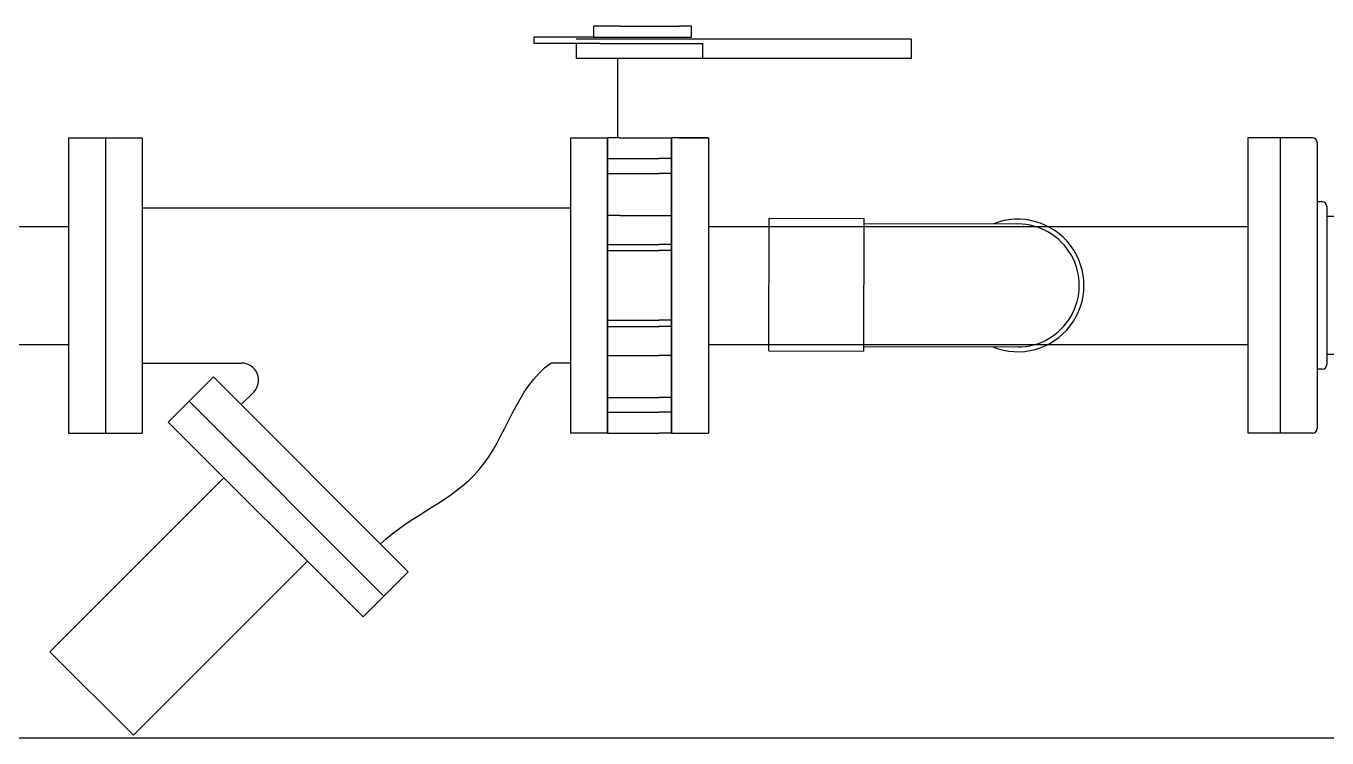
# Model space of a CAD drawing. Header units: inches. Extents: x 2163 to 2605, y 1222 to 1501.
# Drawn here: x 2457.94 to 2490.98, y 1290.96 to 1309.04 of the extents above; entities that cross this region are included whole.
import ezdxf

# ---------------------------------------------------------------- set-up
doc = ezdxf.new("R2010")
doc.units = ezdxf.units.IN
doc.header["$MEASUREMENT"] = 0
doc.layers.add('WDPUMP', color=7, linetype='Continuous')
doc.layers.add('WSPUMP', color=7, linetype='Continuous')

msp = doc.modelspace()

# ---------------------------------------------------------------- linework, layer by layer
at = {"color": 0, "linetype": 'Continuous'}
msp.add_line((2397.5399, 1290.9578), (2514.9149, 1290.9578), dxfattribs=at)
msp.add_line((2397.5399, 1290.9578), (2514.9149, 1290.9578), dxfattribs=at)
at = {"layer": 'WDPUMP', "color": 0, "linetype": 'Continuous'}
for p, q in [((2473.028, 1309.0404), (2474.528, 1309.0404)), ((2470.8365, 1308.7572), (2470.8365, 1308.5927)), ((2472.3569, 1308.7572), (2470.8365, 1308.7572)), ((2472.5146, 1308.5927), (2470.8365, 1308.5927)), ((2473.028, 1308.7061), (2471.9161, 1308.7061)), ((2471.9161, 1308.5927), (2471.9161, 1308.2126)), ((2472.5146, 1308.5927), (2475.1308, 1308.5927)), ((2473.028, 1308.7572), (2474.528, 1308.7572)), ((2474.528, 1308.7061), (2473.028, 1308.7061)), ((2480.4236, 1308.7061), (2474.528, 1308.7061)), ((2475.1308, 1308.2126), (2475.1308, 1308.5927)), ((2480.4236, 1308.7061), (2480.4236, 1308.2126)), ((2472.9043, 1308.2126), (2471.9161, 1308.2126)), ((2473.028, 1308.2126), (2471.9161, 1308.2126)), ((2472.9626, 1308.2126), (2472.9626, 1306.204)), ((2474.528, 1308.2126), (2473.028, 1308.2126)), ((2480.4236, 1308.2126), (2474.528, 1308.2126)), ((2459.0203, 1306.2012), (2459.0203, 1298.7012)), ((2459.0203, 1306.2012), (2459.9578, 1306.2012)), ((2459.9578, 1306.2012), (2459.9578, 1298.7012)), ((2459.9578, 1306.2012), (2460.8953, 1306.2012)), ((2460.8953, 1306.2012), (2460.8953, 1298.7012)), ((2471.7703, 1306.2012), (2471.7703, 1298.7012)), ((2471.7703, 1306.2012), (2472.7078, 1306.2012)), ((2473.028, 1306.204), (2472.7078, 1306.204)), ((2472.7078, 1305.6732), (2472.7078, 1306.204)), ((2472.7078, 1306.2012), (2472.7078, 1298.7012)), ((2473.028, 1306.204), (2474.0189, 1306.204)), ((2474.0189, 1306.204), (2474.3391, 1306.204)), ((2474.3391, 1305.6732), (2474.3391, 1306.204)), ((2474.3391, 1306.2012), (2474.3391, 1298.7012)), ((2475.2766, 1306.2012), (2474.3391, 1306.2012)), ((2474.528, 1306.2012), (2475.2766, 1306.2012)), ((2475.2766, 1306.2012), (2475.2766, 1298.7012)), ((2475.2766, 1306.2012), (2475.2766, 1298.7012)), ((2489.7946, 1306.2012), (2488.9746, 1306.2012)), ((2488.9746, 1306.2012), (2488.9746, 1298.7012)), ((2490.6146, 1306.2012), (2489.7946, 1306.2012)), ((2489.7946, 1306.2012), (2489.7946, 1298.7012)), ((2490.7346, 1306.0812), (2490.7346, 1298.8212)), ((2472.7078, 1305.6732), (2473.028, 1305.6732)), ((2472.7078, 1305.2977), (2472.7078, 1305.6732)), ((2473.028, 1305.6732), (2474.0189, 1305.6732)), ((2474.3391, 1305.6732), (2474.0189, 1305.6732)), ((2474.3391, 1305.2977), (2474.3391, 1305.6732)), ((2472.7078, 1305.2977), (2473.028, 1305.2977)), ((2472.7078, 1304.2305), (2472.7078, 1305.2977)), ((2473.028, 1305.2977), (2474.0189, 1305.2977)), ((2474.3391, 1305.2977), (2474.0189, 1305.2977)), ((2474.3391, 1304.2305), (2474.3391, 1305.2977)), ((2490.8646, 1304.5762), (2490.7346, 1304.5762)), ((2460.8953, 1304.4207), (2471.7703, 1304.4207)), ((2473.028, 1304.2305), (2472.7078, 1304.2305)), ((2472.7078, 1303.492), (2472.7078, 1304.2305)), ((2473.028, 1304.2305), (2474.0189, 1304.2305)), ((2474.0189, 1304.2305), (2474.3391, 1304.2305)), ((2474.3391, 1303.492), (2474.3391, 1304.2305)), ((2490.9846, 1304.4562), (2490.9846, 1300.4462)), ((2492.4446, 1304.2012), (2490.9846, 1304.2012)), ((2439.0828, 1303.9512), (2459.0203, 1303.9512)), ((2475.2766, 1303.9512), (2476.8178, 1303.9512)), ((2476.8061, 1300.7919), (2476.8186, 1304.1572)), ((2476.8186, 1304.1572), (2479.2224, 1304.1483)), ((2479.2224, 1304.1483), (2479.21, 1300.783)), ((2479.222, 1304.0281), (2483.1354, 1304.0136)), ((2483.8922, 1303.9512), (2488.9746, 1303.9512)), ((2472.7078, 1303.492), (2473.028, 1303.492)), ((2472.7078, 1303.3364), (2472.7078, 1303.492)), ((2472.7078, 1303.3364), (2473.028, 1303.3364)), ((2472.7078, 1301.5659), (2472.7078, 1303.3364)), ((2473.028, 1303.492), (2474.0189, 1303.492)), ((2473.028, 1303.3364), (2474.0189, 1303.3364)), ((2474.3391, 1303.492), (2474.0189, 1303.492)), ((2474.3391, 1303.3364), (2474.0189, 1303.3364)), ((2474.3391, 1303.3364), (2474.3391, 1303.492)), ((2474.3391, 1301.5659), (2474.3391, 1303.3364)), ((2479.2162, 1302.4656), (2479.2104, 1300.9032)), ((2472.7078, 1301.5659), (2473.028, 1301.5659)), ((2472.7078, 1301.4103), (2472.7078, 1301.5659)), ((2473.028, 1301.5659), (2474.0189, 1301.5659)), ((2474.3391, 1301.5659), (2474.0189, 1301.5659)), ((2474.3391, 1301.4103), (2474.3391, 1301.5659)), ((2472.7078, 1300.6718), (2472.7078, 1301.4103)), ((2472.7078, 1301.4103), (2473.028, 1301.4103)), ((2473.028, 1301.4103), (2474.0189, 1301.4103)), ((2474.3391, 1301.4103), (2474.0189, 1301.4103)), ((2474.3391, 1300.6718), (2474.3391, 1301.4103)), ((2439.0828, 1300.9512), (2459.0203, 1300.9512)), ((2475.2766, 1300.9512), (2476.8067, 1300.9512)), ((2479.2104, 1300.9032), (2483.1238, 1300.8887)), ((2483.8922, 1300.9512), (2488.9746, 1300.9512)), ((2472.7078, 1300.6718), (2473.028, 1300.6718)), ((2472.7078, 1299.6046), (2472.7078, 1300.6718)), ((2473.028, 1300.6718), (2474.0189, 1300.6718)), ((2474.3391, 1300.6718), (2474.0189, 1300.6718)), ((2474.3391, 1299.6046), (2474.3391, 1300.6718)), ((2476.8061, 1300.7919), (2479.21, 1300.783)), ((2492.4446, 1300.7012), (2490.9846, 1300.7012)), ((2460.8953, 1300.4816), (2463.4103, 1300.4816)), ((2460.8953, 1300.4816), (2463.4103, 1300.4816)), ((2471.7703, 1300.4816), (2471.2703, 1300.4816)), ((2490.8646, 1300.3262), (2490.7346, 1300.3262)), ((2462.7014, 1300.1307), (2461.5523, 1298.9816)), ((2462.7014, 1300.1307), (2467.6511, 1295.1809)), ((2463.7197, 1299.7348), (2463.4085, 1299.4236)), ((2472.7078, 1299.6046), (2473.028, 1299.6046)), ((2472.7078, 1299.2291), (2472.7078, 1299.6046)), ((2473.028, 1299.6046), (2474.0189, 1299.6046)), ((2474.3391, 1299.6046), (2474.0189, 1299.6046)), ((2474.3391, 1299.2291), (2474.3391, 1299.6046)), ((2462.0827, 1299.5119), (2467.0324, 1294.5622)), ((2461.5523, 1298.9816), (2466.5021, 1294.0319)), ((2472.7078, 1299.2291), (2473.028, 1299.2291)), ((2472.7078, 1298.6983), (2472.7078, 1299.2291)), ((2473.028, 1299.2291), (2474.0189, 1299.2291)), ((2474.3391, 1299.2291), (2474.0189, 1299.2291)), ((2474.3391, 1298.6983), (2474.3391, 1299.2291)), ((2459.0203, 1298.7012), (2459.9578, 1298.7012)), ((2459.9578, 1298.7012), (2460.8953, 1298.7012)), ((2472.7078, 1298.7012), (2471.7703, 1298.7012)), ((2472.7078, 1298.6983), (2473.028, 1298.6983)), ((2473.028, 1298.6983), (2474.0189, 1298.6983)), ((2474.3391, 1298.6983), (2474.0189, 1298.6983)), ((2474.3391, 1298.7012), (2475.2766, 1298.7012)), ((2474.528, 1298.7012), (2475.2766, 1298.7012)), ((2489.7946, 1298.7012), (2488.9746, 1298.7012)), ((2490.6146, 1298.7012), (2489.7946, 1298.7012)), ((2462.9665, 1297.5674), (2458.5471, 1293.148)), ((2465.0879, 1295.4461), (2460.6684, 1291.0267)), ((2467.6511, 1295.1809), (2466.5021, 1294.0319)), ((2458.5471, 1293.148), (2460.6684, 1291.0267))]:
    msp.add_line(p, q, dxfattribs=at)
for points in [[(2473.028, 1309.0404), (2472.3569, 1309.0404), (2472.3569, 1308.7572), (2473.028, 1308.7572)], [(2474.528, 1308.7572), (2474.8436, 1308.7572), (2474.8436, 1309.0404), (2474.528, 1309.0404)]]:
    msp.add_lwpolyline(points, dxfattribs=at)
for centre, radius, start, end in [((2490.6146, 1306.0812), 0.12, 0, 90), ((2490.8646, 1304.4562), 0.12, 0, 90), ((2483.1296, 1302.4512), 1.6827, 248.00087, 111.5749), ((2483.1296, 1302.4512), 1.5625, 269.78788, 89.78788), ((2463.4103, 1300.0441), 0.4375, 315, 90), ((2490.8646, 1300.4462), 0.12, 270, 0), ((2490.6146, 1298.8212), 0.12, 270, 0)]:
    msp.add_arc(centre, radius, start, end, dxfattribs=at)
msp.add_open_spline([(2466.944, 1295.888), (2467.7023, 1296.6104), (2469.9136, 1297.3822), (2470.3887, 1299.8475), (2471.2703, 1300.4816)], degree=3, knots=[0, 0, 0, 0, 3.1418541, 6.3996662, 6.3996662, 6.3996662, 6.3996662], dxfattribs=at)
at = {"layer": 'WSPUMP', "color": 0, "linetype": 'Continuous'}
for p, q in [((2473.028, 1309.0404), (2474.528, 1309.0404)), ((2470.8365, 1308.7572), (2470.8365, 1308.5927)), ((2472.3569, 1308.7572), (2470.8365, 1308.7572)), ((2472.5146, 1308.5927), (2470.8365, 1308.5927)), ((2473.028, 1308.7061), (2471.9161, 1308.7061)), ((2471.9161, 1308.5927), (2471.9161, 1308.2126)), ((2472.5146, 1308.5927), (2475.1308, 1308.5927)), ((2473.028, 1308.7572), (2474.528, 1308.7572)), ((2474.528, 1308.7061), (2473.028, 1308.7061)), ((2480.4236, 1308.7061), (2474.528, 1308.7061)), ((2475.1308, 1308.2126), (2475.1308, 1308.5927)), ((2480.4236, 1308.7061), (2480.4236, 1308.2126)), ((2472.9043, 1308.2126), (2471.9161, 1308.2126)), ((2473.028, 1308.2126), (2471.9161, 1308.2126)), ((2472.9626, 1308.2126), (2472.9626, 1306.204)), ((2474.528, 1308.2126), (2473.028, 1308.2126)), ((2480.4236, 1308.2126), (2474.528, 1308.2126)), ((2459.0203, 1306.2012), (2459.0203, 1298.7012)), ((2459.0203, 1306.2012), (2459.9578, 1306.2012)), ((2459.9578, 1306.2012), (2459.9578, 1298.7012)), ((2459.9578, 1306.2012), (2460.8953, 1306.2012)), ((2460.8953, 1306.2012), (2460.8953, 1298.7012)), ((2471.7703, 1306.2012), (2471.7703, 1298.7012)), ((2471.7703, 1306.2012), (2472.7078, 1306.2012)), ((2473.028, 1306.204), (2472.7078, 1306.204)), ((2472.7078, 1305.6732), (2472.7078, 1306.204)), ((2472.7078, 1306.2012), (2472.7078, 1298.7012)), ((2473.028, 1306.204), (2474.0189, 1306.204)), ((2474.0189, 1306.204), (2474.3391, 1306.204)), ((2474.3391, 1305.6732), (2474.3391, 1306.204)), ((2474.3391, 1306.2012), (2474.3391, 1298.7012)), ((2475.2766, 1306.2012), (2474.3391, 1306.2012)), ((2474.528, 1306.2012), (2475.2766, 1306.2012)), ((2475.2766, 1306.2012), (2475.2766, 1298.7012)), ((2475.2766, 1306.2012), (2475.2766, 1298.7012)), ((2489.7946, 1306.2012), (2488.9746, 1306.2012)), ((2488.9746, 1306.2012), (2488.9746, 1298.7012)), ((2490.6146, 1306.2012), (2489.7946, 1306.2012)), ((2489.7946, 1306.2012), (2489.7946, 1298.7012)), ((2490.7346, 1306.0812), (2490.7346, 1298.8212)), ((2472.7078, 1305.6732), (2473.028, 1305.6732)), ((2472.7078, 1305.2977), (2472.7078, 1305.6732)), ((2473.028, 1305.6732), (2474.0189, 1305.6732)), ((2474.3391, 1305.6732), (2474.0189, 1305.6732)), ((2474.3391, 1305.2977), (2474.3391, 1305.6732)), ((2472.7078, 1305.2977), (2473.028, 1305.2977)), ((2472.7078, 1304.2305), (2472.7078, 1305.2977)), ((2473.028, 1305.2977), (2474.0189, 1305.2977)), ((2474.3391, 1305.2977), (2474.0189, 1305.2977)), ((2474.3391, 1304.2305), (2474.3391, 1305.2977)), ((2490.8646, 1304.5762), (2490.7346, 1304.5762)), ((2460.8953, 1304.4207), (2471.7703, 1304.4207)), ((2473.028, 1304.2305), (2472.7078, 1304.2305)), ((2472.7078, 1303.492), (2472.7078, 1304.2305)), ((2473.028, 1304.2305), (2474.0189, 1304.2305)), ((2474.0189, 1304.2305), (2474.3391, 1304.2305)), ((2474.3391, 1303.492), (2474.3391, 1304.2305)), ((2439.0828, 1303.9512), (2459.0203, 1303.9512)), ((2475.2766, 1303.9512), (2488.9746, 1303.9512)), ((2472.7078, 1303.492), (2473.028, 1303.492)), ((2472.7078, 1303.3364), (2472.7078, 1303.492)), ((2472.7078, 1303.3364), (2473.028, 1303.3364)), ((2472.7078, 1301.5659), (2472.7078, 1303.3364)), ((2473.028, 1303.492), (2474.0189, 1303.492)), ((2473.028, 1303.3364), (2474.0189, 1303.3364)), ((2474.3391, 1303.492), (2474.0189, 1303.492)), ((2474.3391, 1303.3364), (2474.0189, 1303.3364)), ((2474.3391, 1303.3364), (2474.3391, 1303.492)), ((2474.3391, 1301.5659), (2474.3391, 1303.3364)), ((2472.7078, 1301.5659), (2473.028, 1301.5659)), ((2472.7078, 1301.4103), (2472.7078, 1301.5659)), ((2473.028, 1301.5659), (2474.0189, 1301.5659)), ((2474.3391, 1301.5659), (2474.0189, 1301.5659)), ((2474.3391, 1301.4103), (2474.3391, 1301.5659)), ((2472.7078, 1300.6718), (2472.7078, 1301.4103)), ((2472.7078, 1301.4103), (2473.028, 1301.4103)), ((2473.028, 1301.4103), (2474.0189, 1301.4103)), ((2474.3391, 1301.4103), (2474.0189, 1301.4103)), ((2474.3391, 1300.6718), (2474.3391, 1301.4103)), ((2439.0828, 1300.9512), (2459.0203, 1300.9512)), ((2475.2766, 1300.9512), (2488.9746, 1300.9512)), ((2472.7078, 1300.6718), (2473.028, 1300.6718)), ((2472.7078, 1299.6046), (2472.7078, 1300.6718)), ((2473.028, 1300.6718), (2474.0189, 1300.6718)), ((2474.3391, 1300.6718), (2474.0189, 1300.6718)), ((2474.3391, 1299.6046), (2474.3391, 1300.6718)), ((2460.8953, 1300.4816), (2463.4103, 1300.4816)), ((2460.8953, 1300.4816), (2463.4103, 1300.4816)), ((2471.7703, 1300.4816), (2471.2703, 1300.4816)), ((2490.8646, 1300.3262), (2490.7346, 1300.3262)), ((2462.7014, 1300.1307), (2461.5523, 1298.9816)), ((2462.7014, 1300.1307), (2467.6511, 1295.1809)), ((2463.7197, 1299.7348), (2463.4085, 1299.4236)), ((2472.7078, 1299.6046), (2473.028, 1299.6046)), ((2472.7078, 1299.2291), (2472.7078, 1299.6046)), ((2473.028, 1299.6046), (2474.0189, 1299.6046)), ((2474.3391, 1299.6046), (2474.0189, 1299.6046)), ((2474.3391, 1299.2291), (2474.3391, 1299.6046)), ((2462.0827, 1299.5119), (2467.0324, 1294.5622)), ((2461.5523, 1298.9816), (2466.5021, 1294.0319)), ((2472.7078, 1299.2291), (2473.028, 1299.2291)), ((2472.7078, 1298.6983), (2472.7078, 1299.2291)), ((2473.028, 1299.2291), (2474.0189, 1299.2291)), ((2474.3391, 1299.2291), (2474.0189, 1299.2291)), ((2474.3391, 1298.6983), (2474.3391, 1299.2291)), ((2459.0203, 1298.7012), (2459.9578, 1298.7012)), ((2459.9578, 1298.7012), (2460.8953, 1298.7012)), ((2472.7078, 1298.7012), (2471.7703, 1298.7012)), ((2472.7078, 1298.6983), (2473.028, 1298.6983)), ((2473.028, 1298.6983), (2474.0189, 1298.6983)), ((2474.3391, 1298.6983), (2474.0189, 1298.6983)), ((2474.3391, 1298.7012), (2475.2766, 1298.7012)), ((2474.528, 1298.7012), (2475.2766, 1298.7012)), ((2489.7946, 1298.7012), (2488.9746, 1298.7012)), ((2490.6146, 1298.7012), (2489.7946, 1298.7012)), ((2462.9665, 1297.5674), (2458.5471, 1293.148)), ((2465.0879, 1295.4461), (2460.6684, 1291.0267)), ((2467.6511, 1295.1809), (2466.5021, 1294.0319)), ((2458.5471, 1293.148), (2460.6684, 1291.0267))]:
    msp.add_line(p, q, dxfattribs=at)
for points in [[(2473.028, 1309.0404), (2472.3569, 1309.0404), (2472.3569, 1308.7572), (2473.028, 1308.7572)], [(2474.528, 1308.7572), (2474.8436, 1308.7572), (2474.8436, 1309.0404), (2474.528, 1309.0404)]]:
    msp.add_lwpolyline(points, dxfattribs=at)
for centre, radius, start, end in [((2490.6146, 1306.0812), 0.12, 0, 90), ((2490.8646, 1304.4562), 0.12, 0, 90), ((2463.4103, 1300.0441), 0.4375, 315, 90), ((2490.8646, 1300.4462), 0.12, 270, 0), ((2490.6146, 1298.8212), 0.12, 270, 0)]:
    msp.add_arc(centre, radius, start, end, dxfattribs=at)
msp.add_open_spline([(2466.944, 1295.888), (2467.7023, 1296.6104), (2469.9136, 1297.3822), (2470.3887, 1299.8475), (2471.2703, 1300.4816)], degree=3, knots=[0, 0, 0, 0, 3.1418541, 6.3996662, 6.3996662, 6.3996662, 6.3996662], dxfattribs=at)

doc.saveas('drawing.dxf')
